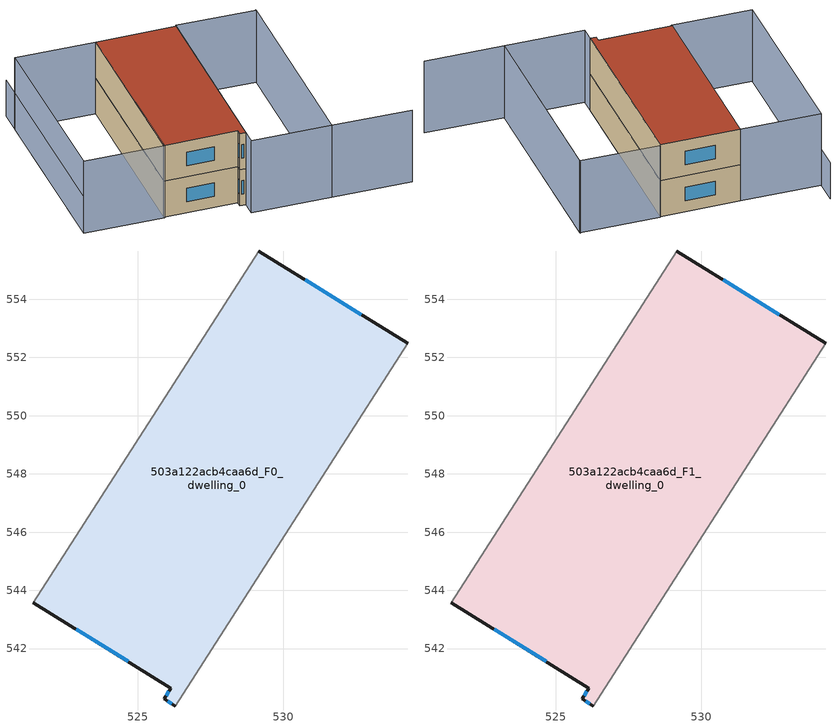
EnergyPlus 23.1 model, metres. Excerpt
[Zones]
503a122acb4caa6d_F0_dwelling_0
 floor ground (EU_floor_Construction): 534.26,552.49 526.29,540.03 525.9,540.27 526.13,540.64 521.41,543.57 529.15,555.66 z0
 wall outside (EU_wall_Construction): 521.41,543.57 526.13,540.64 525.9,540.27 526.29,540.03 / 534.26,552.49 529.15,555.66 z0:3
 wall adiabatic (EU_wall_Construction): 526.29,540.03 534.26,552.49 / 529.15,555.66 521.41,543.57 z0:3
 window (EU_Window_Construction): 526.02,540.19 526.16,540.1 / 526.06,540.53 525.97,540.39 / 522.88,542.66 524.66,541.56 / 532.67,553.47 530.74,554.67 z0.93:2.07
503a122acb4caa6d_F1_dwelling_0
 floor to 503a122acb4caa6d_F0_dwelling_0 (EU_floor_Construction): 534.26,552.49 526.28,540.03 525.9,540.27 526.13,540.64 521.41,543.57 529.15,555.66 z3
 wall outside (EU_wall_Construction): 521.41,543.57 526.13,540.64 525.9,540.27 526.29,540.03 / 534.26,552.49 529.15,555.66 z3:6
 wall adiabatic (EU_wall_Construction): 526.29,540.03 534.26,552.49 / 529.15,555.66 521.41,543.57 z3:6
 window (EU_Window_Construction): 526.02,540.19 526.16,540.1 / 526.06,540.53 525.97,540.39 / 522.88,542.66 524.66,541.56 / 532.67,553.47 530.74,554.67 z3.93:5.07
 roof outside (EU_roof_Construction): 526.29,540.03 534.26,552.49 529.15,555.66 521.41,543.57 526.13,540.64 525.9,540.27 z6
shading: 535.82,532.63 530.77,535.86 / 530.77,535.86 539.42,549.39 / 525.69,539.1 534.31,552.56 / 534.31,552.56 539.38,549.32 / 539.38,549.32 530.76,535.86 / 530.76,535.86 525.69,539.1 / 516.31,546.72 524.05,558.9 / 524.05,558.9 529.15,555.66 / 529.15,555.66 521.41,543.48 / 521.41,543.48 516.31,546.72 z0:6; 525.04,560.46 516.3,546.71 z0:3
[Building]
EU S2 Campaign: North Axis=0; Terrain=City; Solar Distribution=FullExterior
[Site:Location]
Montreal-Trudeau.Intl.AP: Latitude=45.4667; Longitude=-73.75; Time Zone=-5; Elevation=36
[SizingPeriod:WeatherFileDays]
AnnualSizingPeriod: Begin Month=1; Begin Day of Month=1; End Month=12; End Day of Month=31; Day of Week for Start Day=Monday; Use Weather File Daylight Saving Period=No; Use Weather File Rain and Snow Indicators=No
[MATERIAL]
EU_InternalMass_Material: Roughness=MediumRough; Thickness=0.1; Conductivity=1; Density=1800; Specific Heat=900; Thermal Absorptance=0.9; Solar Absorptance=0.7; Visible Absorptance=0.7
[MATERIAL:NOMASS] Roughness=MediumRough; Thermal Absorptance=0.9; Solar Absorptance=0.7; Visible Absorptance=0.7
Name | Thermal Resistance
EU_wall_NoMass; EU_floor_NoMass | 1.51479
EU_roof_NoMass | 2.84114
[WINDOWMATERIAL:SIMPLEGLAZINGSYSTEM]
EU_Window_SimpleGlazing: UFactor=3.53504; Solar Heat Gain Coefficient=0.8; Visible Transmittance=0.8
[CONSTRUCTION]
EU_wall_Construction: EU_wall_NoMass
EU_roof_Construction: EU_roof_NoMass
EU_floor_Construction: EU_floor_NoMass
EU_Window_Construction: EU_Window_SimpleGlazing
EU_InternalMass_Construction: EU_InternalMass_Material
[ZONE] Type=1; Multiplier=1; Ceiling Height=autocalculate; Floor Area=autocalculate; Part of Total Floor Area=Yes
Name | Volume
503a122acb4caa6d_F0_dwelling_0 | 259.727
503a122acb4caa6d_F1_dwelling_0 | 259.728
[INTERNALMASS] Construction=EU_InternalMass_Construction; Surface Area=86.5758
Name | Zone or ZoneList
503a122acb4caa6d_F0_dwelling_0_EU_InternalMass | 503a122acb4caa6d_F0_dwelling_0
503a122acb4caa6d_F1_dwelling_0_EU_InternalMass | 503a122acb4caa6d_F1_dwelling_0
[OTHEREQUIPMENT] Fuel Type=Electricity; Design Level Calculation Method=Watts/Area; Power per Zone Floor Area=1; Fraction Latent=0; Fraction Radiant=0; Fraction Lost=0; Carbon Dioxide Generation Rate=0; EndUse Subcategory=EU_Step8_InternalGains
Name | Zone or ZoneList or Space or SpaceList | Schedule
EU_Step8_InternalGain_503a122acb4caa6d_F0_dwelling_0_f000 | 503a122acb4caa6d_F0_dwelling_0 | EU_Step8_GainSchedule_503a122acb4caa6d_F0_dwelling_0_f000
EU_Step8_InternalGain_503a122acb4caa6d_F1_dwelling_0_f000 | 503a122acb4caa6d_F1_dwelling_0 | EU_Step8_GainSchedule_503a122acb4caa6d_F1_dwelling_0_f000
[ZONEVENTILATION:DESIGNFLOWRATE] Schedule=EU_AlwaysOn; Design Flow Rate Calculation Method=AirChanges/Hour; Air Changes per Hour=0.775154; Ventilation Type=Natural; Fan Pressure Rise=0; Fan Total Efficiency=1; Constant Term Coefficient=1; Temperature Term Coefficient=0; Velocity Term Coefficient=0; Velocity Squared Term Coefficient=0; Minimum Indoor Temperature=-100; Maximum Indoor Temperature=100; Delta Temperature=-100; Minimum Outdoor Temperature=-100; Maximum Outdoor Temperature=100; Maximum Wind Speed=40
Name | Zone or ZoneList or Space or SpaceList
EU_ConstantAir_503a122acb4caa6d_F0_dwelling_0 | 503a122acb4caa6d_F0_dwelling_0
EU_ConstantAir_503a122acb4caa6d_F1_dwelling_0 | 503a122acb4caa6d_F1_dwelling_0
[HVACTEMPLATE:THERMOSTAT] Constant Heating Setpoint=20; Constant Cooling Setpoint=50
EU_HeatOnly_503a122acb4caa6d_F0_dwelling_0; EU_HeatOnly_503a122acb4caa6d_F1_dwelling_0
[HVACTEMPLATE:ZONE:IDEALLOADSAIRSYSTEM] System Availability Schedule=EU_AlwaysOn; Maximum Heating Supply Air Temperature=50; Minimum Cooling Supply Air Temperature=13; Maximum Heating Supply Air Humidity Ratio=0.0156; Minimum Cooling Supply Air Humidity Ratio=0.0077; Heating Limit=NoLimit; Cooling Limit=NoLimit; Heating Availability Schedule=EU_AlwaysOn; Cooling Availability Schedule=EU_CoolingOff; Dehumidification Control Type=ConstantSensibleHeatRatio; Cooling Sensible Heat Ratio=0.7; Dehumidification Setpoint=60; Humidification Control Type=None; Humidification Setpoint=30; Outdoor Air Method=None; Outdoor Air Flow Rate per Person=0.00944; Outdoor Air Flow Rate per Zone Floor Area=0; Outdoor Air Flow Rate per Zone=0; Demand Controlled Ventilation Type=None; Outdoor Air Economizer Type=NoEconomizer; Heat Recovery Type=None; Sensible Heat Recovery Effectiveness=0.7; Latent Heat Recovery Effectiveness=0.65
Name | Template Thermostat
503a122acb4caa6d_F0_dwelling_0 | EU_HeatOnly_503a122acb4caa6d_F0_dwelling_0
503a122acb4caa6d_F1_dwelling_0 | EU_HeatOnly_503a122acb4caa6d_F1_dwelling_0
[SIZING:ZONE] Zone Cooling Design Supply Air Temperature Input Method=SupplyAirTemperature; Zone Cooling Design Supply Air Temperature=13; Zone Heating Design Supply Air Temperature Input Method=SupplyAirTemperature; Zone Heating Design Supply Air Temperature=50; Zone Cooling Design Supply Air Humidity Ratio=0.008; Zone Heating Design Supply Air Humidity Ratio=0.008; Cooling Design Air Flow Method=DesignDay; Cooling Design Air Flow Rate=0; Cooling Minimum Air Flow per Zone Floor Area=0.000762; Cooling Minimum Air Flow=0; Cooling Minimum Air Flow Fraction=0.2; Heating Design Air Flow Method=DesignDay; Heating Design Air Flow Rate=0; Heating Maximum Air Flow per Zone Floor Area=0.002032; Heating Maximum Air Flow=0.141576; Heating Maximum Air Flow Fraction=0.3; Account for Dedicated Outdoor Air System=No; Dedicated Outdoor Air System Control Strategy=NeutralSupplyAir; Dedicated Outdoor Air Low Setpoint Temperature for Design=autosize; Dedicated Outdoor Air High Setpoint Temperature for Design=autosize; Zone Load Sizing Method=Sensible Load Only No Latent Load; Zone Latent Cooling Design Supply Air Humidity Ratio Input Method=HumidityRatioDifference; Zone Cooling Design Supply Air Humidity Ratio Difference=0.005; Zone Latent Heating Design Supply Air Humidity Ratio Input Method=HumidityRatioDifference; Zone Humidification Design Supply Air Humidity Ratio Difference=0.005
503a122acb4caa6d_F0_dwelling_0; 503a122acb4caa6d_F1_dwelling_0
[SCHEDULE:CONSTANT]
Name | Hourly Value
EU_AlwaysOn | 1
EU_CoolingOff | 0
[SCHEDULE:FILE] Column Number=1; Rows to Skip at Top=0; Number of Hours of Data=8760; Column Separator=Comma; Interpolate to Timestep=No; Minutes per Item=60; Adjust Schedule for Daylight Savings=Yes
Name | File
EU_Step8_GainSchedule_503a122acb4caa6d_F0_dwelling_0_f000 | ../../schedules/503a122acb4caa6d/503a122acb4caa6d_F0_dwelling_0_f000_gain.csv
EU_Step8_GainSchedule_503a122acb4caa6d_F1_dwelling_0_f000 | ../../schedules/503a122acb4caa6d/503a122acb4caa6d_F1_dwelling_0_f000_gain.csv
